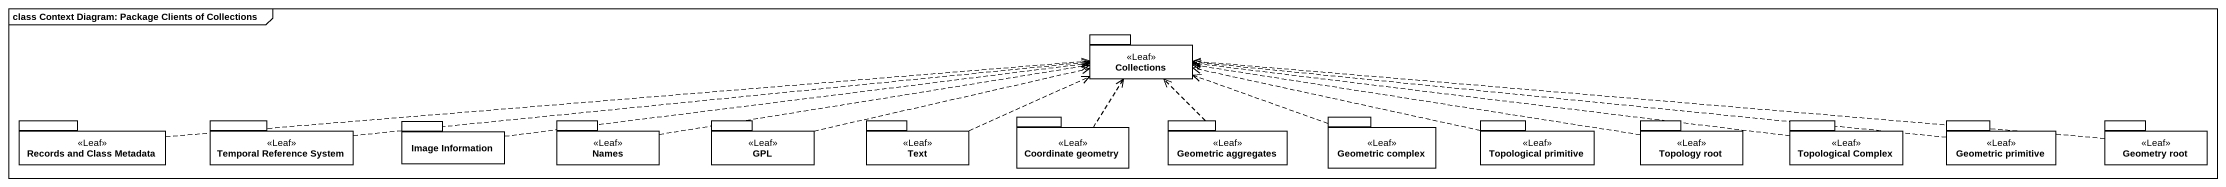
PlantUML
@startuml
mainframe class Context Diagram: Package Clients of Collections
package "Collections" as Collections_ <<Leaf>> {
}
package "Records and Class Metadata" as Records_and_Class_Metadata <<Leaf>> {
}
package "Temporal Reference System" as Temporal_Reference_System <<Leaf>> {
}
package "Image Information" as Image_Information {
}
package Names <<Leaf>> {
}
package GPL <<Leaf>> {
}
package Text <<Leaf>> {
}
package "Coordinate geometry" as Coordinate_geometry <<Leaf>> {
}
package "Geometric aggregates" as Geometric_aggregates <<Leaf>> {
}
package "Geometric complex" as Geometric_complex <<Leaf>> {
}
package "Topological primitive" as Topological_primitive <<Leaf>> {
}
package "Topology root" as Topology_root <<Leaf>> {
}
package "Topological Complex" as Topological_Complex <<Leaf>> {
}
package "Geometric primitive" as Geometric_primitive <<Leaf>> {
}
package "Geometry root" as Geometry_root <<Leaf>> {
}
Records_and_Class_Metadata .right.> Collections_
Temporal_Reference_System .right.> Collections_
Image_Information .right.> Collections_
Names .right.> Collections_
GPL .right.> Collections_
Text .right.> Collections_
Coordinate_geometry .up.> Collections_
Geometric_aggregates .up.> Collections_
Geometric_complex .left.> Collections_
Topological_primitive .left.> Collections_
Topology_root .left.> Collections_
Topological_Complex .left.> Collections_
Geometric_primitive .left.> Collections_
Geometry_root .left.> Collections_
@enduml
